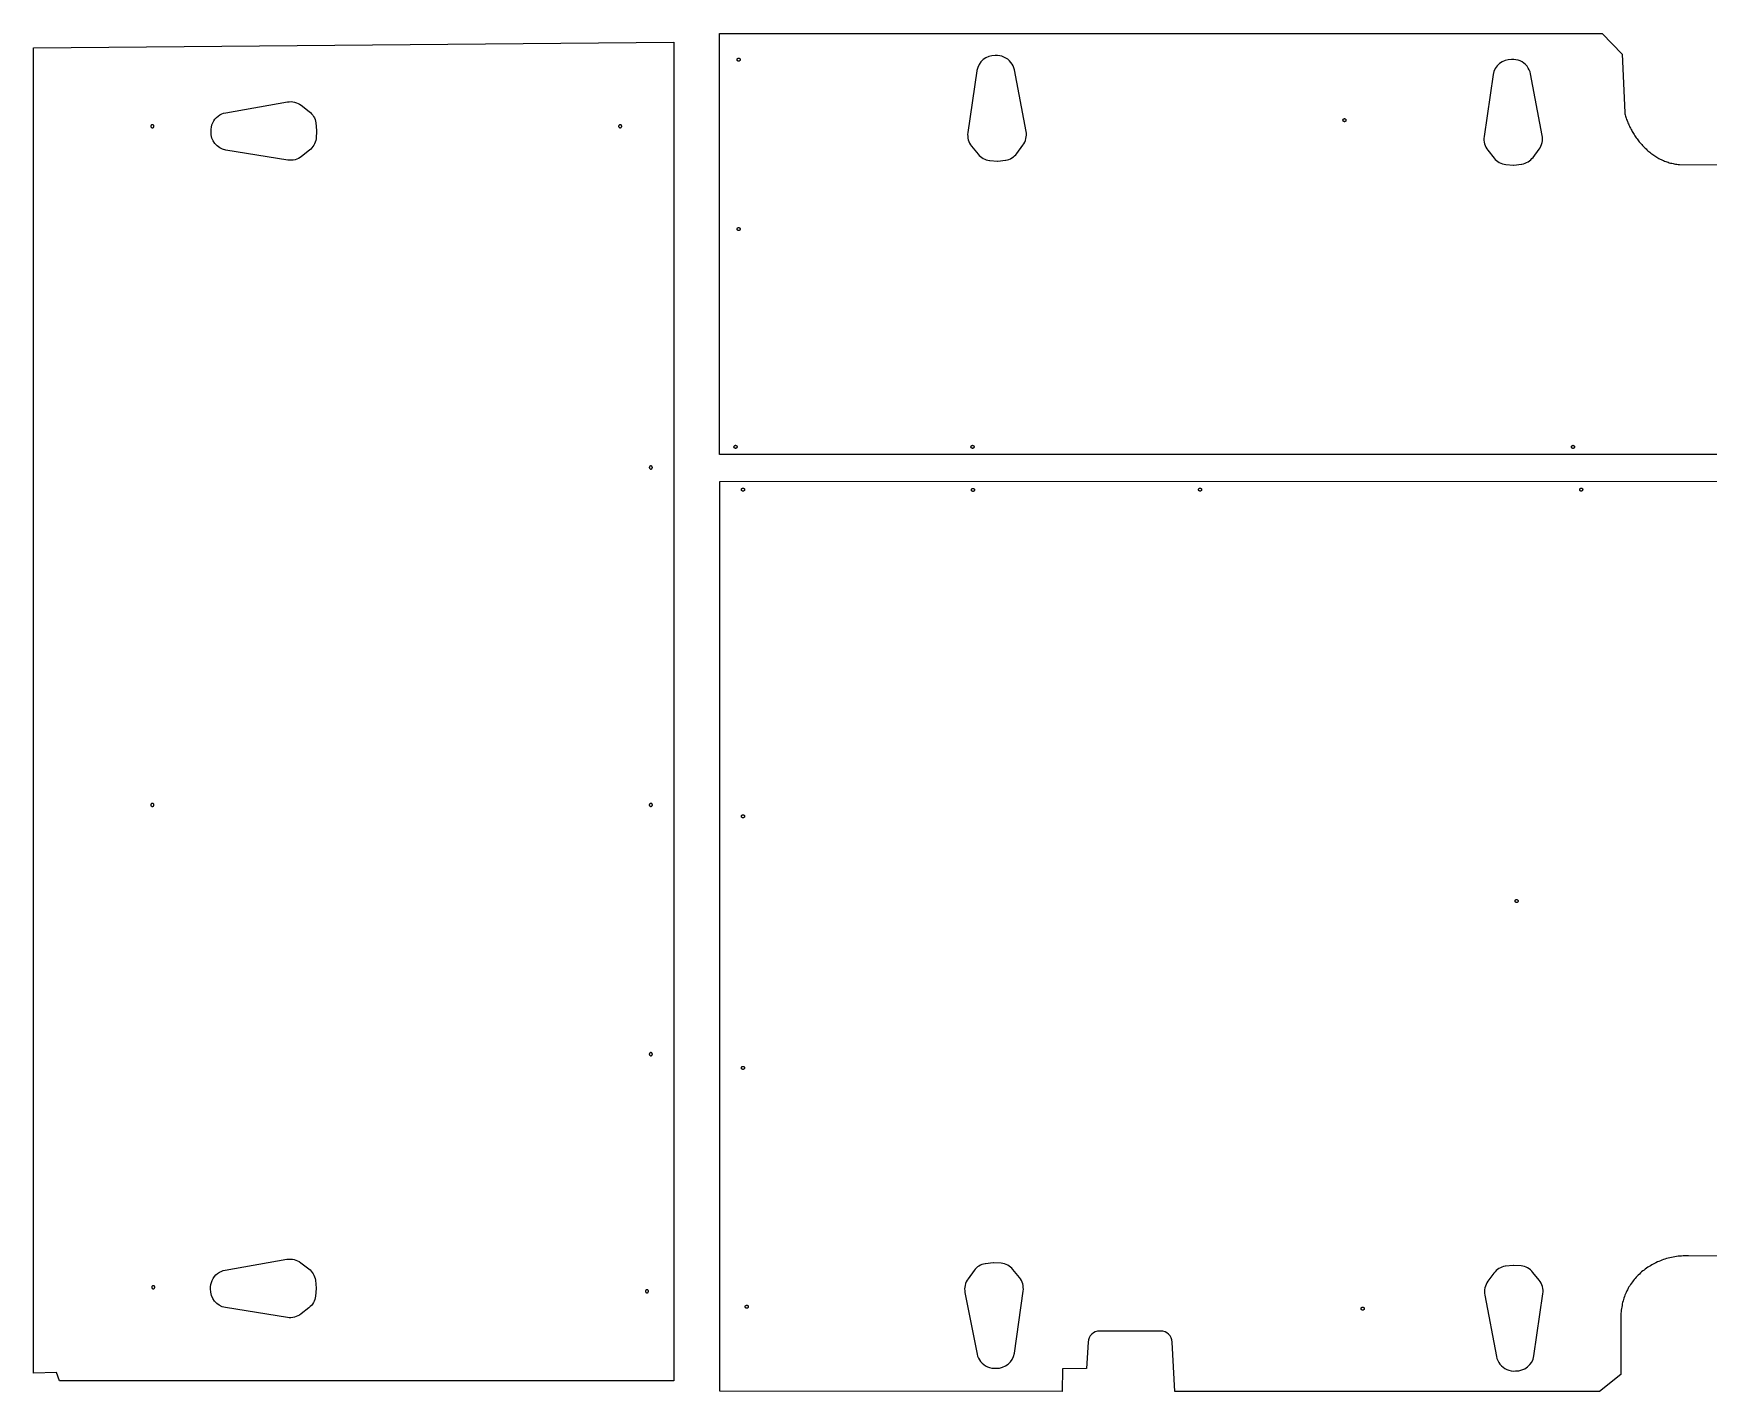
# Model space of a CAD drawing. Extents: x 1620 to 8689, y -9729 to -1582.
# Drawn here: x 1700 to 3884, y -6536 to -4766 of the extents above; entities that cross this region are included whole.
import ezdxf

# ---------------------------------------------------------------- set-up
doc = ezdxf.new("R2010")
doc.units = 0
doc.layers.add('Default_Layer', color=1, linetype='CONTINUOUS')

msp = doc.modelspace()

# ---------------------------------------------------------------- linework, layer by layer
at = {"layer": 'Default_Layer'}
for points in [[(1699.6, -4784.5), (2534.6, -4776.8), (2534.6, -6522.6), (1733.5, -6522.6), (1729.6, -6511.9), (1699.6, -6512.7), (1699.6, -4784.5)], [(2617, -4799.7), (2617, -4799.5), (2617.1, -4799.3), (2617.1, -4799.1), (2617.2, -4799), (2617.3, -4798.8), (2617.4, -4798.6), (2617.5, -4798.5), (2617.6, -4798.3), (2617.8, -4798.2), (2617.9, -4798.1), (2618.1, -4798), (2618.2, -4797.9), (2618.4, -4797.8), (2618.6, -4797.8), (2618.8, -4797.7), (2619, -4797.7), (2619.2, -4797.7), (2619.4, -4797.8), (2619.6, -4797.8), (2619.8, -4797.9), (2620, -4798), (2620.1, -4798.1), (2620.3, -4798.2), (2620.4, -4798.3), (2620.6, -4798.5), (2620.7, -4798.6), (2620.8, -4798.8), (2620.9, -4799), (2620.9, -4799.1), (2621, -4799.3), (2621, -4799.5), (2621, -4799.7), (2621, -4799.9), (2621, -4800.1), (2620.9, -4800.3), (2620.9, -4800.5), (2620.8, -4800.7), (2620.7, -4800.9), (2620.6, -4801), (2620.4, -4801.2), (2620.3, -4801.3), (2620.1, -4801.4), (2620, -4801.5), (2619.8, -4801.6), (2619.6, -4801.6), (2619.4, -4801.7), (2619.2, -4801.7), (2619, -4801.7), (2618.8, -4801.7), (2618.6, -4801.7), (2618.4, -4801.6), (2618.2, -4801.6), (2618.1, -4801.5), (2617.9, -4801.4), (2617.8, -4801.3), (2617.6, -4801.2), (2617.5, -4801), (2617.4, -4800.9), (2617.3, -4800.7), (2617.2, -4800.5), (2617.1, -4800.3), (2617.1, -4800.1), (2617, -4799.9), (2617, -4799.7)], [(1854.6, -4888.6), (1854.8, -4888.6), (1855, -4888.6), (1855.2, -4888.5), (1855.4, -4888.4), (1855.6, -4888.4), (1855.7, -4888.3), (1855.9, -4888.1), (1856, -4888), (1856.1, -4887.9), (1856.3, -4887.7), (1856.4, -4887.6), (1856.4, -4887.4), (1856.5, -4887.2), (1856.6, -4887), (1856.6, -4886.8), (1856.6, -4886.6), (1856.6, -4886.4), (1856.6, -4886.2), (1856.5, -4886), (1856.4, -4885.8), (1856.4, -4885.6), (1856.3, -4885.5), (1856.1, -4885.3), (1856, -4885.2), (1855.9, -4885.1), (1855.7, -4884.9), (1855.6, -4884.8), (1855.4, -4884.8), (1855.2, -4884.7), (1855, -4884.6), (1854.8, -4884.6), (1854.6, -4884.6), (1854.4, -4884.6), (1854.2, -4884.6), (1854, -4884.7), (1853.8, -4884.8), (1853.7, -4884.8), (1853.5, -4884.9), (1853.3, -4885.1), (1853.2, -4885.2), (1853.1, -4885.3), (1852.9, -4885.5), (1852.8, -4885.6), (1852.8, -4885.8), (1852.7, -4886), (1852.6, -4886.2), (1852.6, -4886.4), (1852.6, -4886.6), (1852.6, -4886.8), (1852.6, -4887), (1852.7, -4887.2), (1852.8, -4887.4), (1852.8, -4887.6), (1852.9, -4887.7), (1853.1, -4887.9), (1853.2, -4888), (1853.3, -4888.1), (1853.5, -4888.3), (1853.7, -4888.4), (1853.8, -4888.4), (1854, -4888.5), (1854.2, -4888.6), (1854.4, -4888.6), (1854.6, -4888.6)], [(2464.6, -4888.6), (2464.8, -4888.6), (2465, -4888.6), (2465.2, -4888.5), (2465.4, -4888.4), (2465.6, -4888.4), (2465.7, -4888.3), (2465.9, -4888.1), (2466, -4888), (2466.1, -4887.9), (2466.3, -4887.7), (2466.4, -4887.6), (2466.4, -4887.4), (2466.5, -4887.2), (2466.6, -4887), (2466.6, -4886.8), (2466.6, -4886.6), (2466.6, -4886.4), (2466.6, -4886.2), (2466.5, -4886), (2466.4, -4885.8), (2466.4, -4885.6), (2466.3, -4885.5), (2466.1, -4885.3), (2466, -4885.2), (2465.9, -4885.1), (2465.7, -4884.9), (2465.6, -4884.8), (2465.4, -4884.8), (2465.2, -4884.7), (2465, -4884.6), (2464.8, -4884.6), (2464.6, -4884.6), (2464.4, -4884.6), (2464.2, -4884.6), (2464, -4884.7), (2463.8, -4884.8), (2463.7, -4884.8), (2463.5, -4884.9), (2463.3, -4885.1), (2463.2, -4885.2), (2463.1, -4885.3), (2462.9, -4885.5), (2462.8, -4885.6), (2462.8, -4885.8), (2462.7, -4886), (2462.6, -4886.2), (2462.6, -4886.4), (2462.6, -4886.6), (2462.6, -4886.8), (2462.6, -4887), (2462.7, -4887.2), (2462.8, -4887.4), (2462.8, -4887.6), (2462.9, -4887.7), (2463.1, -4887.9), (2463.2, -4888), (2463.3, -4888.1), (2463.5, -4888.3), (2463.7, -4888.4), (2463.8, -4888.4), (2464, -4888.5), (2464.2, -4888.6), (2464.4, -4888.6), (2464.6, -4888.6)], [(3407, -4878.7), (3407, -4878.5), (3407.1, -4878.3), (3407.1, -4878.1), (3407.2, -4878), (3407.3, -4877.8), (3407.4, -4877.6), (3407.5, -4877.5), (3407.6, -4877.3), (3407.8, -4877.2), (3407.9, -4877.1), (3408.1, -4877), (3408.2, -4876.9), (3408.4, -4876.8), (3408.6, -4876.8), (3408.8, -4876.7), (3409, -4876.7), (3409.2, -4876.7), (3409.4, -4876.8), (3409.6, -4876.8), (3409.8, -4876.9), (3410, -4877), (3410.1, -4877.1), (3410.3, -4877.2), (3410.4, -4877.3), (3410.6, -4877.5), (3410.7, -4877.6), (3410.8, -4877.8), (3410.9, -4878), (3410.9, -4878.1), (3411, -4878.3), (3411, -4878.5), (3411, -4878.7), (3411, -4878.9), (3411, -4879.1), (3410.9, -4879.3), (3410.9, -4879.5), (3410.8, -4879.7), (3410.7, -4879.9), (3410.6, -4880), (3410.4, -4880.2), (3410.3, -4880.3), (3410.1, -4880.4), (3410, -4880.5), (3409.8, -4880.6), (3409.6, -4880.6), (3409.4, -4880.7), (3409.2, -4880.7), (3409, -4880.7), (3408.8, -4880.7), (3408.6, -4880.7), (3408.4, -4880.6), (3408.2, -4880.6), (3408.1, -4880.5), (3407.9, -4880.4), (3407.8, -4880.3), (3407.6, -4880.2), (3407.5, -4880), (3407.4, -4879.9), (3407.3, -4879.7), (3407.2, -4879.5), (3407.1, -4879.3), (3407.1, -4879.1), (3407, -4878.9), (3407, -4878.7)], [(2617, -5020.7), (2617, -5020.5), (2617.1, -5020.3), (2617.1, -5020.1), (2617.2, -5020), (2617.3, -5019.8), (2617.4, -5019.6), (2617.5, -5019.5), (2617.6, -5019.3), (2617.8, -5019.2), (2617.9, -5019.1), (2618.1, -5019), (2618.2, -5018.9), (2618.4, -5018.8), (2618.6, -5018.8), (2618.8, -5018.7), (2619, -5018.7), (2619.2, -5018.7), (2619.4, -5018.8), (2619.6, -5018.8), (2619.8, -5018.9), (2620, -5019), (2620.1, -5019.1), (2620.3, -5019.2), (2620.4, -5019.3), (2620.6, -5019.5), (2620.7, -5019.6), (2620.8, -5019.8), (2620.9, -5020), (2620.9, -5020.1), (2621, -5020.3), (2621, -5020.5), (2621, -5020.7), (2621, -5020.9), (2621, -5021.1), (2620.9, -5021.3), (2620.9, -5021.5), (2620.8, -5021.7), (2620.7, -5021.9), (2620.6, -5022), (2620.4, -5022.2), (2620.3, -5022.3), (2620.1, -5022.4), (2620, -5022.5), (2619.8, -5022.6), (2619.6, -5022.6), (2619.4, -5022.7), (2619.2, -5022.7), (2619, -5022.7), (2618.8, -5022.7), (2618.6, -5022.7), (2618.4, -5022.6), (2618.2, -5022.6), (2618.1, -5022.5), (2617.9, -5022.4), (2617.8, -5022.3), (2617.6, -5022.2), (2617.5, -5022), (2617.4, -5021.9), (2617.3, -5021.7), (2617.2, -5021.5), (2617.1, -5021.3), (2617.1, -5021.1), (2617, -5020.9), (2617, -5020.7)], [(2613, -5304.7), (2613, -5304.5), (2613.1, -5304.3), (2613.1, -5304.1), (2613.2, -5304), (2613.3, -5303.8), (2613.4, -5303.6), (2613.5, -5303.5), (2613.6, -5303.3), (2613.8, -5303.2), (2613.9, -5303.1), (2614.1, -5303), (2614.2, -5302.9), (2614.4, -5302.8), (2614.6, -5302.8), (2614.8, -5302.7), (2615, -5302.7), (2615.2, -5302.7), (2615.4, -5302.8), (2615.6, -5302.8), (2615.8, -5302.9), (2616, -5303), (2616.1, -5303.1), (2616.3, -5303.2), (2616.4, -5303.3), (2616.6, -5303.5), (2616.7, -5303.6), (2616.8, -5303.8), (2616.9, -5304), (2616.9, -5304.1), (2617, -5304.3), (2617, -5304.5), (2617, -5304.7), (2617, -5304.9), (2617, -5305.1), (2616.9, -5305.3), (2616.9, -5305.5), (2616.8, -5305.7), (2616.7, -5305.9), (2616.6, -5306), (2616.4, -5306.2), (2616.3, -5306.3), (2616.1, -5306.4), (2616, -5306.5), (2615.8, -5306.6), (2615.6, -5306.6), (2615.4, -5306.7), (2615.2, -5306.7), (2615, -5306.7), (2614.8, -5306.7), (2614.6, -5306.7), (2614.4, -5306.6), (2614.2, -5306.6), (2614.1, -5306.5), (2613.9, -5306.4), (2613.8, -5306.3), (2613.6, -5306.2), (2613.5, -5306), (2613.4, -5305.9), (2613.3, -5305.7), (2613.2, -5305.5), (2613.1, -5305.3), (2613.1, -5305.1), (2613, -5304.9), (2613, -5304.7)], [(2922, -5304.7), (2922, -5304.5), (2922.1, -5304.3), (2922.1, -5304.1), (2922.2, -5304), (2922.3, -5303.8), (2922.4, -5303.6), (2922.5, -5303.5), (2922.6, -5303.3), (2922.8, -5303.2), (2922.9, -5303.1), (2923.1, -5303), (2923.2, -5302.9), (2923.4, -5302.8), (2923.6, -5302.8), (2923.8, -5302.7), (2924, -5302.7), (2924.2, -5302.7), (2924.4, -5302.8), (2924.6, -5302.8), (2924.8, -5302.9), (2925, -5303), (2925.1, -5303.1), (2925.3, -5303.2), (2925.4, -5303.3), (2925.6, -5303.5), (2925.7, -5303.6), (2925.8, -5303.8), (2925.9, -5304), (2925.9, -5304.1), (2926, -5304.3), (2926, -5304.5), (2926, -5304.7), (2926, -5304.9), (2926, -5305.1), (2925.9, -5305.3), (2925.9, -5305.5), (2925.8, -5305.7), (2925.7, -5305.9), (2925.6, -5306), (2925.4, -5306.2), (2925.3, -5306.3), (2925.1, -5306.4), (2925, -5306.5), (2924.8, -5306.6), (2924.6, -5306.6), (2924.4, -5306.7), (2924.2, -5306.7), (2924, -5306.7), (2923.8, -5306.7), (2923.6, -5306.7), (2923.4, -5306.6), (2923.2, -5306.6), (2923.1, -5306.5), (2922.9, -5306.4), (2922.8, -5306.3), (2922.6, -5306.2), (2922.5, -5306), (2922.4, -5305.9), (2922.3, -5305.7), (2922.2, -5305.5), (2922.1, -5305.3), (2922.1, -5305.1), (2922, -5304.9), (2922, -5304.7)], [(3705, -5304.7), (3705, -5304.5), (3705.1, -5304.3), (3705.1, -5304.1), (3705.2, -5304), (3705.3, -5303.8), (3705.4, -5303.6), (3705.5, -5303.5), (3705.6, -5303.3), (3705.8, -5303.2), (3705.9, -5303.1), (3706.1, -5303), (3706.2, -5302.9), (3706.4, -5302.8), (3706.6, -5302.8), (3706.8, -5302.7), (3707, -5302.7), (3707.2, -5302.7), (3707.4, -5302.8), (3707.6, -5302.8), (3707.8, -5302.9), (3708, -5303), (3708.1, -5303.1), (3708.3, -5303.2), (3708.4, -5303.3), (3708.6, -5303.5), (3708.7, -5303.6), (3708.8, -5303.8), (3708.9, -5304), (3708.9, -5304.1), (3709, -5304.3), (3709, -5304.5), (3709, -5304.7), (3709, -5304.9), (3709, -5305.1), (3708.9, -5305.3), (3708.9, -5305.5), (3708.8, -5305.7), (3708.7, -5305.9), (3708.6, -5306), (3708.4, -5306.2), (3708.3, -5306.3), (3708.1, -5306.4), (3708, -5306.5), (3707.8, -5306.6), (3707.6, -5306.6), (3707.4, -5306.7), (3707.2, -5306.7), (3707, -5306.7), (3706.8, -5306.7), (3706.6, -5306.7), (3706.4, -5306.6), (3706.2, -5306.6), (3706.1, -5306.5), (3705.9, -5306.4), (3705.8, -5306.3), (3705.6, -5306.2), (3705.5, -5306), (3705.4, -5305.9), (3705.3, -5305.7), (3705.2, -5305.5), (3705.1, -5305.3), (3705.1, -5305.1), (3705, -5304.9), (3705, -5304.7)], [(2504.6, -5333.6), (2504.8, -5333.6), (2505, -5333.6), (2505.2, -5333.5), (2505.4, -5333.4), (2505.6, -5333.4), (2505.7, -5333.3), (2505.9, -5333.1), (2506, -5333), (2506.1, -5332.9), (2506.3, -5332.7), (2506.4, -5332.6), (2506.4, -5332.4), (2506.5, -5332.2), (2506.6, -5332), (2506.6, -5331.8), (2506.6, -5331.6), (2506.6, -5331.4), (2506.6, -5331.2), (2506.5, -5331), (2506.4, -5330.8), (2506.4, -5330.6), (2506.3, -5330.5), (2506.1, -5330.3), (2506, -5330.2), (2505.9, -5330.1), (2505.7, -5329.9), (2505.6, -5329.8), (2505.4, -5329.8), (2505.2, -5329.7), (2505, -5329.6), (2504.8, -5329.6), (2504.6, -5329.6), (2504.4, -5329.6), (2504.2, -5329.6), (2504, -5329.7), (2503.8, -5329.8), (2503.7, -5329.8), (2503.5, -5329.9), (2503.3, -5330.1), (2503.2, -5330.2), (2503.1, -5330.3), (2502.9, -5330.5), (2502.8, -5330.6), (2502.8, -5330.8), (2502.7, -5331), (2502.6, -5331.2), (2502.6, -5331.4), (2502.6, -5331.6), (2502.6, -5331.8), (2502.6, -5332), (2502.7, -5332.2), (2502.8, -5332.4), (2502.8, -5332.6), (2502.9, -5332.7), (2503.1, -5332.9), (2503.2, -5333), (2503.3, -5333.1), (2503.5, -5333.3), (2503.7, -5333.4), (2503.8, -5333.4), (2504, -5333.5), (2504.2, -5333.6), (2504.4, -5333.6), (2504.6, -5333.6)], [(2622.7, -5360.5), (2622.7, -5360.3), (2622.7, -5360.1), (2622.8, -5359.9), (2622.9, -5359.7), (2622.9, -5359.5), (2623, -5359.4), (2623.2, -5359.2), (2623.3, -5359.1), (2623.4, -5358.9), (2623.6, -5358.8), (2623.8, -5358.7), (2623.9, -5358.6), (2624.1, -5358.6), (2624.3, -5358.5), (2624.5, -5358.5), (2624.7, -5358.5), (2624.9, -5358.5), (2625.1, -5358.5), (2625.3, -5358.6), (2625.5, -5358.6), (2625.7, -5358.7), (2625.8, -5358.8), (2626, -5358.9), (2626.1, -5359.1), (2626.2, -5359.2), (2626.4, -5359.4), (2626.5, -5359.5), (2626.5, -5359.7), (2626.6, -5359.9), (2626.7, -5360.1), (2626.7, -5360.3), (2626.7, -5360.5), (2626.7, -5360.7), (2626.7, -5360.9), (2626.6, -5361.1), (2626.5, -5361.3), (2626.5, -5361.4), (2626.4, -5361.6), (2626.2, -5361.7), (2626.1, -5361.9), (2626, -5362), (2625.8, -5362.1), (2625.7, -5362.2), (2625.5, -5362.3), (2625.3, -5362.4), (2625.1, -5362.4), (2624.9, -5362.5), (2624.7, -5362.5), (2624.5, -5362.5), (2624.3, -5362.4), (2624.1, -5362.4), (2623.9, -5362.3), (2623.8, -5362.2), (2623.6, -5362.1), (2623.4, -5362), (2623.3, -5361.9), (2623.2, -5361.7), (2623, -5361.6), (2622.9, -5361.4), (2622.9, -5361.3), (2622.8, -5361.1), (2622.7, -5360.9), (2622.7, -5360.7), (2622.7, -5360.5)], [(2922.6, -5360.9), (2922.6, -5360.7), (2922.6, -5360.5), (2922.7, -5360.3), (2922.8, -5360.1), (2922.8, -5359.9), (2922.9, -5359.8), (2923.1, -5359.6), (2923.2, -5359.5), (2923.3, -5359.4), (2923.5, -5359.2), (2923.6, -5359.1), (2923.8, -5359.1), (2924, -5359), (2924.2, -5358.9), (2924.4, -5358.9), (2924.6, -5358.9), (2924.8, -5358.9), (2925, -5358.9), (2925.2, -5359), (2925.4, -5359.1), (2925.6, -5359.1), (2925.7, -5359.2), (2925.9, -5359.4), (2926, -5359.5), (2926.1, -5359.6), (2926.3, -5359.8), (2926.4, -5359.9), (2926.4, -5360.1), (2926.5, -5360.3), (2926.6, -5360.5), (2926.6, -5360.7), (2926.6, -5360.9), (2926.6, -5361.1), (2926.6, -5361.3), (2926.5, -5361.5), (2926.4, -5361.7), (2926.4, -5361.8), (2926.3, -5362), (2926.1, -5362.2), (2926, -5362.3), (2925.9, -5362.4), (2925.7, -5362.6), (2925.6, -5362.7), (2925.4, -5362.7), (2925.2, -5362.8), (2925, -5362.9), (2924.8, -5362.9), (2924.6, -5362.9), (2924.4, -5362.9), (2924.2, -5362.9), (2924, -5362.8), (2923.8, -5362.7), (2923.6, -5362.7), (2923.5, -5362.6), (2923.3, -5362.4), (2923.2, -5362.3), (2923.1, -5362.2), (2922.9, -5362), (2922.8, -5361.8), (2922.8, -5361.7), (2922.7, -5361.5), (2922.6, -5361.3), (2922.6, -5361.1), (2922.6, -5360.9)], [(3218.7, -5360.5), (3218.7, -5360.3), (3218.7, -5360.1), (3218.8, -5359.9), (3218.9, -5359.7), (3218.9, -5359.5), (3219, -5359.4), (3219.2, -5359.2), (3219.3, -5359.1), (3219.4, -5358.9), (3219.6, -5358.8), (3219.8, -5358.7), (3219.9, -5358.6), (3220.1, -5358.6), (3220.3, -5358.5), (3220.5, -5358.5), (3220.7, -5358.5), (3220.9, -5358.5), (3221.1, -5358.5), (3221.3, -5358.6), (3221.5, -5358.6), (3221.7, -5358.7), (3221.8, -5358.8), (3222, -5358.9), (3222.1, -5359.1), (3222.2, -5359.2), (3222.4, -5359.4), (3222.5, -5359.5), (3222.5, -5359.7), (3222.6, -5359.9), (3222.7, -5360.1), (3222.7, -5360.3), (3222.7, -5360.5), (3222.7, -5360.7), (3222.7, -5360.9), (3222.6, -5361.1), (3222.5, -5361.3), (3222.5, -5361.4), (3222.4, -5361.6), (3222.2, -5361.7), (3222.1, -5361.9), (3222, -5362), (3221.8, -5362.1), (3221.7, -5362.2), (3221.5, -5362.3), (3221.3, -5362.4), (3221.1, -5362.4), (3220.9, -5362.5), (3220.7, -5362.5), (3220.5, -5362.5), (3220.3, -5362.4), (3220.1, -5362.4), (3219.9, -5362.3), (3219.8, -5362.2), (3219.6, -5362.1), (3219.4, -5362), (3219.3, -5361.9), (3219.2, -5361.7), (3219, -5361.6), (3218.9, -5361.4), (3218.9, -5361.3), (3218.8, -5361.1), (3218.7, -5360.9), (3218.7, -5360.7), (3218.7, -5360.5)], [(3715.7, -5360.5), (3715.7, -5360.3), (3715.7, -5360.1), (3715.8, -5359.9), (3715.9, -5359.7), (3715.9, -5359.5), (3716, -5359.4), (3716.2, -5359.2), (3716.3, -5359.1), (3716.4, -5358.9), (3716.6, -5358.8), (3716.8, -5358.7), (3716.9, -5358.6), (3717.1, -5358.6), (3717.3, -5358.5), (3717.5, -5358.5), (3717.7, -5358.5), (3717.9, -5358.5), (3718.1, -5358.5), (3718.3, -5358.6), (3718.5, -5358.6), (3718.7, -5358.7), (3718.8, -5358.8), (3719, -5358.9), (3719.1, -5359.1), (3719.2, -5359.2), (3719.4, -5359.4), (3719.5, -5359.5), (3719.5, -5359.7), (3719.6, -5359.9), (3719.7, -5360.1), (3719.7, -5360.3), (3719.7, -5360.5), (3719.7, -5360.7), (3719.7, -5360.9), (3719.6, -5361.1), (3719.5, -5361.3), (3719.5, -5361.4), (3719.4, -5361.6), (3719.2, -5361.7), (3719.1, -5361.9), (3719, -5362), (3718.8, -5362.1), (3718.7, -5362.2), (3718.5, -5362.3), (3718.3, -5362.4), (3718.1, -5362.4), (3717.9, -5362.5), (3717.7, -5362.5), (3717.5, -5362.5), (3717.3, -5362.4), (3717.1, -5362.4), (3716.9, -5362.3), (3716.8, -5362.2), (3716.6, -5362.1), (3716.4, -5362), (3716.3, -5361.9), (3716.2, -5361.7), (3716, -5361.6), (3715.9, -5361.4), (3715.9, -5361.3), (3715.8, -5361.1), (3715.7, -5360.9), (3715.7, -5360.7), (3715.7, -5360.5)], [(1854.6, -5773.6), (1854.8, -5773.6), (1855, -5773.6), (1855.2, -5773.5), (1855.4, -5773.4), (1855.6, -5773.4), (1855.7, -5773.3), (1855.9, -5773.1), (1856, -5773), (1856.1, -5772.9), (1856.3, -5772.7), (1856.4, -5772.6), (1856.4, -5772.4), (1856.5, -5772.2), (1856.6, -5772), (1856.6, -5771.8), (1856.6, -5771.6), (1856.6, -5771.4), (1856.6, -5771.2), (1856.5, -5771), (1856.4, -5770.8), (1856.4, -5770.6), (1856.3, -5770.5), (1856.1, -5770.3), (1856, -5770.2), (1855.9, -5770.1), (1855.7, -5769.9), (1855.6, -5769.8), (1855.4, -5769.8), (1855.2, -5769.7), (1855, -5769.6), (1854.8, -5769.6), (1854.6, -5769.6), (1854.4, -5769.6), (1854.2, -5769.6), (1854, -5769.7), (1853.8, -5769.8), (1853.7, -5769.8), (1853.5, -5769.9), (1853.3, -5770.1), (1853.2, -5770.2), (1853.1, -5770.3), (1852.9, -5770.5), (1852.8, -5770.6), (1852.8, -5770.8), (1852.7, -5771), (1852.6, -5771.2), (1852.6, -5771.4), (1852.6, -5771.6), (1852.6, -5771.8), (1852.6, -5772), (1852.7, -5772.2), (1852.8, -5772.4), (1852.8, -5772.6), (1852.9, -5772.7), (1853.1, -5772.9), (1853.2, -5773), (1853.3, -5773.1), (1853.5, -5773.3), (1853.7, -5773.4), (1853.8, -5773.4), (1854, -5773.5), (1854.2, -5773.6), (1854.4, -5773.6), (1854.6, -5773.6)], [(2504.6, -5773.6), (2504.8, -5773.6), (2505, -5773.6), (2505.2, -5773.5), (2505.4, -5773.4), (2505.6, -5773.4), (2505.7, -5773.3), (2505.9, -5773.1), (2506, -5773), (2506.1, -5772.9), (2506.3, -5772.7), (2506.4, -5772.6), (2506.4, -5772.4), (2506.5, -5772.2), (2506.6, -5772), (2506.6, -5771.8), (2506.6, -5771.6), (2506.6, -5771.4), (2506.6, -5771.2), (2506.5, -5771), (2506.4, -5770.8), (2506.4, -5770.6), (2506.3, -5770.5), (2506.1, -5770.3), (2506, -5770.2), (2505.9, -5770.1), (2505.7, -5769.9), (2505.6, -5769.8), (2505.4, -5769.8), (2505.2, -5769.7), (2505, -5769.6), (2504.8, -5769.6), (2504.6, -5769.6), (2504.4, -5769.6), (2504.2, -5769.6), (2504, -5769.7), (2503.8, -5769.8), (2503.7, -5769.8), (2503.5, -5769.9), (2503.3, -5770.1), (2503.2, -5770.2), (2503.1, -5770.3), (2502.9, -5770.5), (2502.8, -5770.6), (2502.8, -5770.8), (2502.7, -5771), (2502.6, -5771.2), (2502.6, -5771.4), (2502.6, -5771.6), (2502.6, -5771.8), (2502.6, -5772), (2502.7, -5772.2), (2502.8, -5772.4), (2502.8, -5772.6), (2502.9, -5772.7), (2503.1, -5772.9), (2503.2, -5773), (2503.3, -5773.1), (2503.5, -5773.3), (2503.7, -5773.4), (2503.8, -5773.4), (2504, -5773.5), (2504.2, -5773.6), (2504.4, -5773.6), (2504.6, -5773.6)], [(2622.7, -5786.5), (2622.7, -5786.3), (2622.7, -5786.1), (2622.8, -5785.9), (2622.9, -5785.7), (2622.9, -5785.5), (2623, -5785.4), (2623.2, -5785.2), (2623.3, -5785.1), (2623.4, -5784.9), (2623.6, -5784.8), (2623.8, -5784.7), (2623.9, -5784.6), (2624.1, -5784.6), (2624.3, -5784.5), (2624.5, -5784.5), (2624.7, -5784.5), (2624.9, -5784.5), (2625.1, -5784.5), (2625.3, -5784.6), (2625.5, -5784.6), (2625.7, -5784.7), (2625.8, -5784.8), (2626, -5784.9), (2626.1, -5785.1), (2626.2, -5785.2), (2626.4, -5785.4), (2626.5, -5785.5), (2626.5, -5785.7), (2626.6, -5785.9), (2626.7, -5786.1), (2626.7, -5786.3), (2626.7, -5786.5), (2626.7, -5786.7), (2626.7, -5786.9), (2626.6, -5787.1), (2626.5, -5787.3), (2626.5, -5787.4), (2626.4, -5787.6), (2626.2, -5787.7), (2626.1, -5787.9), (2626, -5788), (2625.8, -5788.1), (2625.7, -5788.2), (2625.5, -5788.3), (2625.3, -5788.4), (2625.1, -5788.4), (2624.9, -5788.5), (2624.7, -5788.5), (2624.5, -5788.5), (2624.3, -5788.4), (2624.1, -5788.4), (2623.9, -5788.3), (2623.8, -5788.2), (2623.6, -5788.1), (2623.4, -5788), (2623.3, -5787.9), (2623.2, -5787.7), (2623, -5787.6), (2622.9, -5787.4), (2622.9, -5787.3), (2622.8, -5787.1), (2622.7, -5786.9), (2622.7, -5786.7), (2622.7, -5786.5)], [(3631.4, -5896.9), (3631.4, -5896.7), (3631.4, -5896.5), (3631.5, -5896.3), (3631.6, -5896.1), (3631.7, -5896), (3631.8, -5895.8), (3631.9, -5895.6), (3632, -5895.5), (3632.1, -5895.4), (3632.3, -5895.3), (3632.5, -5895.2), (3632.6, -5895.1), (3632.8, -5895), (3633, -5895), (3633.2, -5894.9), (3633.4, -5894.9), (3633.6, -5894.9), (3633.8, -5895), (3634, -5895), (3634.2, -5895.1), (3634.4, -5895.2), (3634.5, -5895.3), (3634.7, -5895.4), (3634.8, -5895.5), (3635, -5895.6), (3635.1, -5895.8), (3635.2, -5896), (3635.3, -5896.1), (3635.3, -5896.3), (3635.4, -5896.5), (3635.4, -5896.7), (3635.4, -5896.9), (3635.4, -5897.1), (3635.4, -5897.3), (3635.3, -5897.5), (3635.3, -5897.7), (3635.2, -5897.9), (3635.1, -5898), (3635, -5898.2), (3634.8, -5898.3), (3634.7, -5898.5), (3634.5, -5898.6), (3634.4, -5898.7), (3634.2, -5898.8), (3634, -5898.8), (3633.8, -5898.9), (3633.6, -5898.9), (3633.4, -5898.9), (3633.2, -5898.9), (3633, -5898.9), (3632.8, -5898.8), (3632.6, -5898.8), (3632.5, -5898.7), (3632.3, -5898.6), (3632.1, -5898.5), (3632, -5898.3), (3631.9, -5898.2), (3631.8, -5898), (3631.7, -5897.9), (3631.6, -5897.7), (3631.5, -5897.5), (3631.4, -5897.3), (3631.4, -5897.1), (3631.4, -5896.9)], [(2504.6, -6098.6), (2504.8, -6098.6), (2505, -6098.6), (2505.2, -6098.5), (2505.4, -6098.4), (2505.6, -6098.4), (2505.7, -6098.3), (2505.9, -6098.1), (2506, -6098), (2506.1, -6097.9), (2506.3, -6097.7), (2506.4, -6097.6), (2506.4, -6097.4), (2506.5, -6097.2), (2506.6, -6097), (2506.6, -6096.8), (2506.6, -6096.6), (2506.6, -6096.4), (2506.6, -6096.2), (2506.5, -6096), (2506.4, -6095.8), (2506.4, -6095.6), (2506.3, -6095.5), (2506.1, -6095.3), (2506, -6095.2), (2505.9, -6095.1), (2505.7, -6094.9), (2505.6, -6094.8), (2505.4, -6094.8), (2505.2, -6094.7), (2505, -6094.6), (2504.8, -6094.6), (2504.6, -6094.6), (2504.4, -6094.6), (2504.2, -6094.6), (2504, -6094.7), (2503.8, -6094.8), (2503.7, -6094.8), (2503.5, -6094.9), (2503.3, -6095.1), (2503.2, -6095.2), (2503.1, -6095.3), (2502.9, -6095.5), (2502.8, -6095.6), (2502.8, -6095.8), (2502.7, -6096), (2502.6, -6096.2), (2502.6, -6096.4), (2502.6, -6096.6), (2502.6, -6096.8), (2502.6, -6097), (2502.7, -6097.2), (2502.8, -6097.4), (2502.8, -6097.6), (2502.9, -6097.7), (2503.1, -6097.9), (2503.2, -6098), (2503.3, -6098.1), (2503.5, -6098.3), (2503.7, -6098.4), (2503.8, -6098.4), (2504, -6098.5), (2504.2, -6098.6), (2504.4, -6098.6), (2504.6, -6098.6)], [(2622.7, -6114.5), (2622.7, -6114.3), (2622.7, -6114.1), (2622.8, -6113.9), (2622.9, -6113.7), (2622.9, -6113.5), (2623, -6113.4), (2623.2, -6113.2), (2623.3, -6113.1), (2623.4, -6112.9), (2623.6, -6112.8), (2623.8, -6112.7), (2623.9, -6112.6), (2624.1, -6112.6), (2624.3, -6112.5), (2624.5, -6112.5), (2624.7, -6112.5), (2624.9, -6112.5), (2625.1, -6112.5), (2625.3, -6112.6), (2625.5, -6112.6), (2625.7, -6112.7), (2625.8, -6112.8), (2626, -6112.9), (2626.1, -6113.1), (2626.2, -6113.2), (2626.4, -6113.4), (2626.5, -6113.5), (2626.5, -6113.7), (2626.6, -6113.9), (2626.7, -6114.1), (2626.7, -6114.3), (2626.7, -6114.5), (2626.7, -6114.7), (2626.7, -6114.9), (2626.6, -6115.1), (2626.5, -6115.3), (2626.5, -6115.4), (2626.4, -6115.6), (2626.2, -6115.7), (2626.1, -6115.9), (2626, -6116), (2625.8, -6116.1), (2625.7, -6116.2), (2625.5, -6116.3), (2625.3, -6116.4), (2625.1, -6116.4), (2624.9, -6116.5), (2624.7, -6116.5), (2624.5, -6116.5), (2624.3, -6116.4), (2624.1, -6116.4), (2623.9, -6116.3), (2623.8, -6116.2), (2623.6, -6116.1), (2623.4, -6116), (2623.3, -6115.9), (2623.2, -6115.7), (2623, -6115.6), (2622.9, -6115.4), (2622.9, -6115.3), (2622.8, -6115.1), (2622.7, -6114.9), (2622.7, -6114.7), (2622.7, -6114.5)], [(1855.8, -6402.5), (1856, -6402.5), (1856.2, -6402.5), (1856.4, -6402.4), (1856.6, -6402.4), (1856.7, -6402.3), (1856.9, -6402.2), (1857.1, -6402.1), (1857.2, -6401.9), (1857.3, -6401.8), (1857.4, -6401.6), (1857.5, -6401.5), (1857.6, -6401.3), (1857.7, -6401.1), (1857.7, -6400.9), (1857.8, -6400.7), (1857.8, -6400.5), (1857.8, -6400.3), (1857.7, -6400.1), (1857.7, -6399.9), (1857.6, -6399.7), (1857.5, -6399.6), (1857.4, -6399.4), (1857.3, -6399.2), (1857.2, -6399.1), (1857.1, -6399), (1856.9, -6398.9), (1856.7, -6398.8), (1856.6, -6398.7), (1856.4, -6398.6), (1856.2, -6398.6), (1856, -6398.5), (1855.8, -6398.5), (1855.6, -6398.5), (1855.4, -6398.6), (1855.2, -6398.6), (1855, -6398.7), (1854.8, -6398.8), (1854.7, -6398.9), (1854.5, -6399), (1854.4, -6399.1), (1854.2, -6399.2), (1854.1, -6399.4), (1854, -6399.6), (1853.9, -6399.7), (1853.9, -6399.9), (1853.8, -6400.1), (1853.8, -6400.3), (1853.8, -6400.5), (1853.8, -6400.7), (1853.8, -6400.9), (1853.9, -6401.1), (1853.9, -6401.3), (1854, -6401.5), (1854.1, -6401.6), (1854.2, -6401.8), (1854.4, -6401.9), (1854.5, -6402.1), (1854.7, -6402.2), (1854.8, -6402.3), (1855, -6402.4), (1855.2, -6402.4), (1855.4, -6402.5), (1855.6, -6402.5), (1855.8, -6402.5)], [(2499.5, -6407.8), (2499.7, -6407.8), (2499.9, -6407.7), (2500.1, -6407.7), (2500.3, -6407.6), (2500.5, -6407.5), (2500.6, -6407.4), (2500.8, -6407.3), (2500.9, -6407.2), (2501.1, -6407), (2501.2, -6406.9), (2501.3, -6406.7), (2501.4, -6406.5), (2501.4, -6406.4), (2501.5, -6406.2), (2501.5, -6406), (2501.5, -6405.8), (2501.5, -6405.6), (2501.5, -6405.4), (2501.4, -6405.2), (2501.4, -6405), (2501.3, -6404.8), (2501.2, -6404.7), (2501.1, -6404.5), (2500.9, -6404.4), (2500.8, -6404.2), (2500.6, -6404.1), (2500.5, -6404), (2500.3, -6403.9), (2500.1, -6403.9), (2499.9, -6403.8), (2499.7, -6403.8), (2499.5, -6403.8), (2499.3, -6403.8), (2499.1, -6403.8), (2498.9, -6403.9), (2498.7, -6403.9), (2498.6, -6404), (2498.4, -6404.1), (2498.2, -6404.2), (2498.1, -6404.4), (2498, -6404.5), (2497.9, -6404.7), (2497.8, -6404.8), (2497.7, -6405), (2497.6, -6405.2), (2497.6, -6405.4), (2497.5, -6405.6), (2497.5, -6405.8), (2497.5, -6406), (2497.6, -6406.2), (2497.6, -6406.4), (2497.7, -6406.5), (2497.8, -6406.7), (2497.9, -6406.9), (2498, -6407), (2498.1, -6407.2), (2498.2, -6407.3), (2498.4, -6407.4), (2498.6, -6407.5), (2498.7, -6407.6), (2498.9, -6407.7), (2499.1, -6407.7), (2499.3, -6407.8), (2499.5, -6407.8)], [(2627.6, -6426), (2627.6, -6425.7), (2627.7, -6425.5), (2627.7, -6425.4), (2627.8, -6425.2), (2627.9, -6425), (2628, -6424.8), (2628.1, -6424.7), (2628.2, -6424.5), (2628.3, -6424.4), (2628.5, -6424.3), (2628.7, -6424.2), (2628.8, -6424.1), (2629, -6424), (2629.2, -6424), (2629.4, -6424), (2629.6, -6424), (2629.8, -6424), (2630, -6424), (2630.2, -6424), (2630.4, -6424.1), (2630.6, -6424.2), (2630.7, -6424.3), (2630.9, -6424.4), (2631, -6424.5), (2631.2, -6424.7), (2631.3, -6424.8), (2631.4, -6425), (2631.5, -6425.2), (2631.5, -6425.4), (2631.6, -6425.5), (2631.6, -6425.7), (2631.6, -6426), (2631.6, -6426.2), (2631.6, -6426.4), (2631.5, -6426.5), (2631.5, -6426.7), (2631.4, -6426.9), (2631.3, -6427.1), (2631.2, -6427.2), (2631, -6427.4), (2630.9, -6427.5), (2630.7, -6427.6), (2630.6, -6427.7), (2630.4, -6427.8), (2630.2, -6427.9), (2630, -6427.9), (2629.8, -6427.9), (2629.6, -6428), (2629.4, -6427.9), (2629.2, -6427.9), (2629, -6427.9), (2628.8, -6427.8), (2628.7, -6427.7), (2628.5, -6427.6), (2628.3, -6427.5), (2628.2, -6427.4), (2628.1, -6427.2), (2628, -6427.1), (2627.9, -6426.9), (2627.8, -6426.7), (2627.7, -6426.5), (2627.7, -6426.4), (2627.6, -6426.2), (2627.6, -6426)], [(3430.7, -6428.5), (3430.7, -6428.3), (3430.7, -6428.1), (3430.8, -6427.9), (3430.9, -6427.7), (3430.9, -6427.5), (3431, -6427.4), (3431.2, -6427.2), (3431.3, -6427.1), (3431.4, -6426.9), (3431.6, -6426.8), (3431.8, -6426.7), (3431.9, -6426.6), (3432.1, -6426.6), (3432.3, -6426.5), (3432.5, -6426.5), (3432.7, -6426.5), (3432.9, -6426.5), (3433.1, -6426.5), (3433.3, -6426.6), (3433.5, -6426.6), (3433.7, -6426.7), (3433.8, -6426.8), (3434, -6426.9), (3434.1, -6427.1), (3434.2, -6427.2), (3434.4, -6427.4), (3434.5, -6427.5), (3434.5, -6427.7), (3434.6, -6427.9), (3434.7, -6428.1), (3434.7, -6428.3), (3434.7, -6428.5), (3434.7, -6428.7), (3434.7, -6428.9), (3434.6, -6429.1), (3434.5, -6429.3), (3434.5, -6429.4), (3434.4, -6429.6), (3434.2, -6429.7), (3434.1, -6429.9), (3434, -6430), (3433.8, -6430.1), (3433.7, -6430.2), (3433.5, -6430.3), (3433.3, -6430.4), (3433.1, -6430.4), (3432.9, -6430.5), (3432.7, -6430.5), (3432.5, -6430.5), (3432.3, -6430.4), (3432.1, -6430.4), (3431.9, -6430.3), (3431.8, -6430.2), (3431.6, -6430.1), (3431.4, -6430), (3431.3, -6429.9), (3431.2, -6429.7), (3431, -6429.6), (3430.9, -6429.4), (3430.9, -6429.3), (3430.8, -6429.1), (3430.7, -6428.9), (3430.7, -6428.7), (3430.7, -6428.5)]]:
    msp.add_lwpolyline(points, close=True, dxfattribs=at)
msp.add_lwpolyline([(5019.4, -5314.7), (2594, -5314.7), (2594, -4765.8), (3745, -4765.7), (3771, -4792.7), (3774.5, -4868.9), (3774.5, -4870.4), (3774.9, -4871.9), (3775.4, -4873.3), (3775.9, -4874.8), (3776.4, -4876.2), (3776.9, -4877.7), (3777.5, -4879.2), (3778.1, -4880.6), (3778.7, -4882.1), (3779.3, -4883.5), (3779.9, -4885), (3780.6, -4886.4), (3781.3, -4887.8), (3782, -4889.2), (3782.8, -4890.7), (3783.6, -4892.1), (3784.3, -4893.5), (3785.2, -4894.9), (3786, -4896.2), (3786.8, -4897.6), (3787.7, -4899), (3788.6, -4900.3), (3789.5, -4901.6), (3790.5, -4903), (3791.5, -4904.3), (3792.4, -4905.5), (3793.4, -4906.8), (3794.5, -4908.1), (3795.5, -4909.3), (3796.6, -4910.5), (3797.7, -4911.7), (3798.8, -4912.9), (3799.9, -4914.1), (3801.1, -4915.2), (3802.2, -4916.3), (3803.4, -4917.4), (3804.6, -4918.5), (3805.8, -4919.6), (3807.1, -4920.6), (3808.4, -4921.6), (3809.6, -4922.6), (3810.9, -4923.5), (3812.3, -4924.4), (3813.6, -4925.3), (3815, -4926.2), (3816.3, -4927), (3817.7, -4927.9), (3819.1, -4928.6), (3820.6, -4929.4), (3822, -4930.1), (3823.5, -4930.8), (3824.9, -4931.4), (3826.4, -4932.1), (3827.9, -4932.6), (3829.5, -4933.2), (3831, -4933.7), (3832.6, -4934.2), (3834.2, -4934.6), (3835.8, -4935), (3837.4, -4935.4), (3839, -4935.7), (3840.6, -4936), (3842.3, -4936.2), (3844, -4936.4), (3845.6, -4936.6), (3845.8, -4936.6), (4203, -4937.8)], dxfattribs=at)
for points in [[(2953.7, -4794.5, 0.376786), (2929.7, -4814.1), (2929.7, -4814.2), (2917.9, -4895, 0.20966), (2922.8, -4912.8), (2931.2, -4923.1, 0.194637), (2946.3, -4931.4, 0.013982), (2946.4, -4931.4), (2956.5, -4932, 0.037985), (2956.9, -4932), (2967, -4931, 0.020546), (2967.3, -4931, 0.193163), (2981.9, -4922), (2989.7, -4911.4, 0.20966), (2993.9, -4893.4), (2978.6, -4813.1, 0.116283), (2974, -4803.4, 0.250514), (2953.7, -4794.5)], [(3626.8, -4799.7, 0.376786), (3602.8, -4819.3), (3602.8, -4819.3), (3591, -4900.2, 0.20966), (3595.9, -4918), (3604.2, -4928.3, 0.194637), (3619.3, -4936.6, 0.013982), (3619.5, -4936.6), (3629.5, -4937.2, 0.037985), (3630, -4937.2), (3640, -4936.2, 0.020546), (3640.3, -4936.1, 0.193163), (3654.9, -4927.2), (3662.8, -4916.6, 0.20966), (3666.9, -4898.6), (3651.7, -4818.3, 0.116283), (3647.1, -4808.5, 0.250514), (3626.8, -4799.7)], [(1931.2, -4893.5, -0.250514), (1940.3, -4873.4, -0.116283), (1950.2, -4869), (2030.7, -4854.9, -0.20966), (2048.6, -4859.3), (2059.1, -4867.3, -0.193163), (2067.8, -4882, -0.020546), (2067.9, -4882.3), (2068.7, -4892.3, -0.037985), (2068.7, -4892.8), (2068, -4902.8, -0.013982), (2068, -4903, -0.194637), (2059.5, -4918), (2049.1, -4926.2, -0.20966), (2031.2, -4930.8), (1950.5, -4917.9), (1950.4, -4917.9, -0.376786), (1931.2, -4893.5)], [(1930.6, -6402.8, -0.250514), (1939.7, -6382.6, -0.116283), (1949.5, -6378.2), (2030, -6364.1, -0.20966), (2048, -6368.5), (2058.5, -6376.5, -0.193163), (2067.2, -6391.3, -0.020546), (2067.3, -6391.5), (2068.1, -6401.6, -0.037985), (2068.1, -6402), (2067.4, -6412.1, -0.013982), (2067.4, -6412.2, -0.194637), (2058.8, -6427.2), (2048.5, -6435.4, -0.20966), (2030.6, -6440), (1949.9, -6427.1), (1949.8, -6427.1, -0.376786), (1930.6, -6402.8)], [(2954.8, -6506.2, 0.376786), (2978.7, -6486.5), (2978.7, -6486.4), (2990.1, -6405.5, 0.20966), (2985.1, -6387.7), (2976.7, -6377.5, 0.194637), (2961.5, -6369.2, 0.013982), (2961.4, -6369.2), (2951.3, -6368.7, 0.037985), (2950.9, -6368.7), (2940.9, -6369.8, 0.020546), (2940.6, -6369.8, 0.193163), (2926, -6378.8), (2918.2, -6389.5, 0.20966), (2914.2, -6407.5), (2929.9, -6487.7, 0.116283), (2934.5, -6497.4, 0.250514), (2954.8, -6506.2)], [(3632, -6509.7, 0.376786), (3656, -6490), (3656, -6490), (3667.8, -6409.1, 0.20966), (3662.9, -6391.3), (3654.6, -6381.1, 0.194637), (3639.5, -6372.7, 0.013982), (3639.3, -6372.7), (3629.2, -6372.2, 0.037985), (3628.8, -6372.2), (3618.8, -6373.1, 0.020546), (3618.5, -6373.2, 0.193163), (3603.9, -6382.1), (3596, -6392.8, 0.20966), (3591.9, -6410.8), (3607.1, -6491, 0.116283), (3611.7, -6500.8, 0.250514), (3632, -6509.7)]]:
    msp.add_lwpolyline(points, format="xyb", close=True, dxfattribs=at)
msp.add_lwpolyline([(4219, -6360.9), (3857.7, -6359.5), (3855.3, -6359.5), (3853, -6359.6), (3850.7, -6359.6), (3848.4, -6359.8), (3846.2, -6360), (3844, -6360.2), (3841.8, -6360.5), (3839.6, -6360.9), (3837.4, -6361.2), (3835.3, -6361.7), (3833.1, -6362.2), (3831, -6362.7), (3829, -6363.2), (3826.9, -6363.9), (3824.9, -6364.5), (3822.9, -6365.2), (3820.9, -6366), (3819, -6366.8), (3817.1, -6367.6), (3815.2, -6368.5), (3813.3, -6369.4), (3811.5, -6370.3), (3809.7, -6371.3), (3807.9, -6372.4), (3806.2, -6373.4), (3804.5, -6374.5), (3802.8, -6375.7), (3801.2, -6376.9), (3799.6, -6378.1), (3798, -6379.3), (3796.5, -6380.6), (3795, -6381.9), (3793.5, -6383.3), (3792.1, -6384.7), (3790.7, -6386.1), (3789.4, -6387.5), (3788.1, -6389), (3786.8, -6390.5), (3785.6, -6392.1), (3784.4, -6393.6), (3783.2, -6395.2), (3782.1, -6396.9), (3781.1, -6398.5), (3780, -6400.2), (3779, -6401.9), (3778.1, -6403.7), (3777.2, -6405.4), (3776.4, -6407.2), (3775.6, -6409), (3774.8, -6410.9), (3774.1, -6412.7), (3773.4, -6414.6), (3772.8, -6416.5), (3772.3, -6418.4), (3771.7, -6420.4), (3771.3, -6422.3), (3770.9, -6424.3), (3770.5, -6426.3), (3770.2, -6428.3), (3769.9, -6430.4), (3769.7, -6432.4), (3769.5, -6434.5), (3769.4, -6436.6), (3769.4, -6438.7), (3769.4, -6445.9), (3769.4, -6514.2), (3741.7, -6536.5), (3187.9, -6536.5), (3184.4, -6472, 0.400092), (3169.4, -6457.7), (3089.8, -6457.7, 0.399977), (3074.8, -6472), (3072.7, -6506.5), (3041.3, -6506.8), (3041.1, -6536.4), (2594.4, -6536), (2594.6, -5349.9), (5019.5, -5349.5)], format="xyb", dxfattribs=at)

doc.saveas('drawing.dxf')
